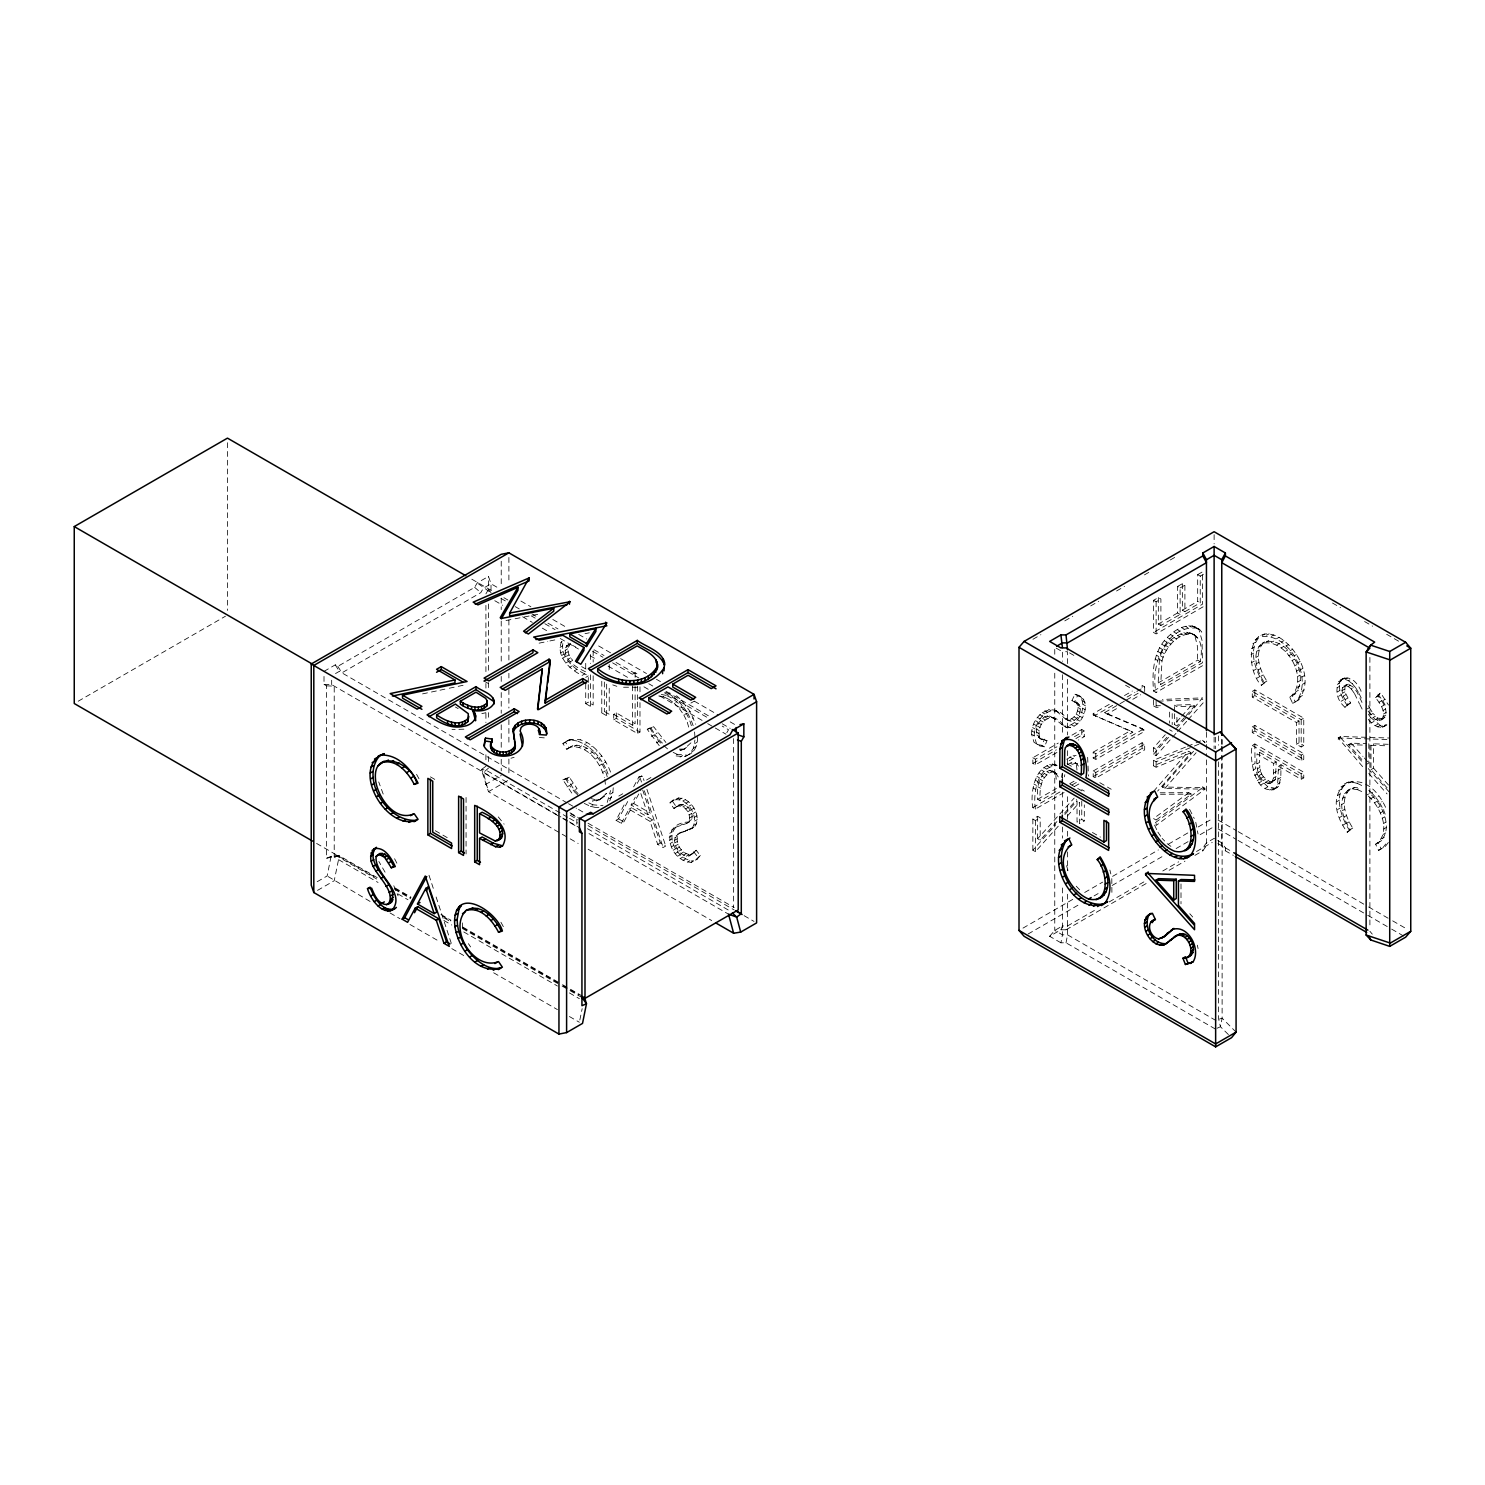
<?xml version="1.0" encoding="UTF-8"?>
<svg xmlns="http://www.w3.org/2000/svg" width="1485" height="1485" viewBox="0 0 1485 1485"><rect width="100%" height="100%" fill="white"/><g stroke="black" fill="none" stroke-linecap="round" stroke-linejoin="round"><path stroke-width="0.75" stroke-dasharray="5 3.75" d="M1273.388 789.909L1276.042 787.885L1277.657 784.136L1278.455 766.204L1281.017 764.719L1303.756 777.862L1303.756 772.219L1254.844 743.966L1252.282 745.451C1248.662 759.41 1256.236 801.51 1278.585 786.419L1280.812 777.49L1281.017 764.719M1052.475 770.734L1058.341 777.045L1055.018 772.2L1049.839 770.399C1037.904 774.112 1036.846 788.832 1037.644 799.301L1040.187 800.768L1058.954 789.946M1055.018 772.2L1052.382 771.884C1040.465 775.578 1039.389 790.298 1040.187 800.768M1271.661 782.725L1273.536 777.936L1273.666 763.438L1257.071 753.86C1256.217 764.162 1256.161 782.057 1269.898 783.523L1275.411 779.532L1276.228 761.953L1259.633 752.375L1257.071 753.86M1056.466 765.128C1035.769 761.007 1029.643 792.507 1032.855 807.58L1035.398 809.065L1064.745 792.118M1054.554 764.144L1057.097 765.61C1037.031 766.39 1032.929 793.435 1035.398 809.065M607.216 802.401L610.576 790.503M609.76 800.916L612.878 792.656L613.268 787.198M697.597 736.727C697.653 743.558 695.648 751.67 688.836 754.733L693.495 748.217L694.924 740.013M1031.611 734.314C1031.518 713.58 1054.48 699.027 1067.919 720.373L1071.186 721.283C1081.693 719.575 1084.421 701.755 1071.947 700.586L1074.973 694.219C1094.761 698.08 1083.029 729.358 1066.601 727.539C1058.564 723.975 1048.763 708.902 1040.595 720.522C1033.968 727.39 1035.175 741.071 1046.999 740.625L1044.512 746.862L1039.723 745.934L1034.005 742.259L1031.611 734.314L1034.173 735.78L1036.549 743.744L1039.723 745.934M1034.173 735.78C1034.358 723.975 1044.976 705.95 1058.601 712.262M1299.375 699.546L1292.692 703.389L1289.76 697.245C1315.079 683.248 1290.224 635.506 1264.533 641.891C1253.191 652.156 1259.726 670.181 1266.872 681.077L1261.359 685.29C1245.321 669.457 1246.732 620.637 1279.012 637.325C1298.855 648.926 1315.766 682.784 1296.813 701.013C1313.668 676.993 1288.516 630.215 1258.389 637.065M1263.921 683.824C1255.159 670.589 1247.047 647.998 1260.932 635.58M1347.248 832.268L1350.218 829.54C1343.053 818.625 1336.537 800.601 1347.86 790.354L1352.13 788.999L1357.16 789.519L1359.703 788.052L1354.673 787.514L1350.422 788.888C1339.08 799.134 1345.614 817.158 1352.761 828.055L1347.248 832.268C1314.318 787.013 1363.638 757.647 1386.062 808.378L1383.519 809.845L1386.173 816.843M1349.809 830.802C1341.048 817.567 1332.936 794.976 1346.839 782.558M1111.894 892.355L1111.801 877.858M1289.76 697.245C1310.531 680.928 1286.882 637.455 1261.972 643.376C1250.648 653.623 1257.164 671.647 1264.329 682.543L1261.359 685.29M1388.326 842.496L1385.264 846.524L1378.581 850.367L1375.648 844.222C1392.095 832.677 1380.604 806.912 1368.372 796.09M1375.648 844.222C1396.03 833.995 1383.426 804.332 1369.616 793.417L1367.072 794.902M1046.999 740.625L1040.911 738.546L1039.426 736.504C1036.326 720.708 1054.016 709.589 1063.891 726.054L1061.33 724.569M1066.601 727.539L1064.04 726.072C1077.702 727.279 1089.322 705.486 1078.852 695.76M1362.116 709.069L1359.462 703.816L1362.005 702.349L1357.123 692.233L1353.856 687.555L1348.343 684.139L1345.002 686.311L1344.835 691.88L1350.533 702.943L1344.964 707.287C1324.676 689.226 1347.508 661.252 1361.151 691.212L1358.608 692.678L1362.58 700.716M1347.508 705.802C1342.44 698.507 1335.182 686.348 1342.811 678.441M1368.038 711.037L1375.258 719.631L1381.069 720.077C1387.361 713.153 1380.066 703.37 1375.481 697.597L1380.53 692.771L1388.494 705.078M1381.069 720.077C1391.371 715.25 1383.278 701.848 1378.043 696.131L1380.53 692.771M585.721 663.331L585.721 671.851C576.273 667.526 560.885 658.468 566.435 645.901L569.943 644.583M570.091 661.883L572.635 660.417L568.978 654.885L567.66 648.852L570.537 643.302M1056.058 710.795L1065.376 718.888L1068.625 719.817C1075.994 718.684 1081.618 706.767 1074.992 701.774M1159.432 659.433L1158.17 682.933L1160.732 684.418L1200.233 661.605C1208.716 618.206 1165.261 629.974 1159.432 659.433L1161.994 660.918L1160.732 684.418M588.264 682.469L588.264 675.898L584.774 673.893L582.231 675.359C569.405 669.884 553.886 654.105 562.704 639.608M584.774 673.893C572.523 668.101 559.567 656.092 563.26 641.167L560.717 642.634M681.912 832.027C667.378 835.925 677.346 857.346 688.91 855.991L696.187 850.255L700.345 855.527L697.152 859.202L691.1 862.339C667.823 860.892 659.024 822.412 689.114 822.003L691.527 819.646C695.296 809.678 681.244 798.41 673.986 808.62L669.995 802.828C683.23 787.625 704.447 813.409 694.664 826.755L679.35 833.493L692.01 828.333M691.1 862.339L693.662 860.854C678.608 860.984 663.572 836.519 677.438 826.031M692.103 828.222C699.992 816.991 686.924 796.034 673.262 800.248M1344.964 707.287L1347.99 704.41L1343.164 696.205L1341.995 690.636L1342.44 687.796L1346.357 684.604M696.187 850.255L691.453 854.506C682.265 855.379 673.707 842.311 678.664 834.292L676.12 835.777M1062.258 773.184L1061.552 777.156L1064.095 778.623L1064.819 774.669M1215.324 1029.012L1066.026 942.808L1060.921 942.808L1062.425 934.826L1062.425 884.559M1066.026 942.808L1067.529 934.826L1067.529 893.395M1194.905 626.726L1201.792 632.127C1193.921 620.953 1178.589 626.8 1170.496 634.578C1153.548 647.998 1151.803 671.09 1153.548 691.026L1156.11 692.493L1203.073 665.373M1197.467 628.211C1165.632 624.572 1149.928 666.227 1156.11 692.493M317.196 881.719L327.146 875.964L331.081 856.325L339.322 855.768L377.19 877.635M579.837 1020.009L582.157 1008.668M674.877 827.498L686.553 823.488L688.984 821.112C691.676 814.17 684.195 803.348 676.547 806.596M1161.994 660.918C1165.447 647.256 1178.849 630.902 1194.274 634.726M1060.921 942.808L1049.654 936.292L1060.921 929.796L1062.425 925.972L1067.529 925.972L1095.317 909.934M1060.921 929.796L1066.026 929.796L1067.529 925.972M1037.18 744.449L1041.969 745.377L1044.456 739.14M1077.535 703.259L1074.509 702.052L1077.535 695.704L1074.973 694.219M621.305 823.358L629.009 809.214L650.077 821.391L657.688 844.371L663.145 847.527L665.707 846.042L660.25 842.886L652.62 819.906L631.552 807.747L623.867 821.892L621.305 823.358L616.034 820.314L625.352 802.605M633.649 786.846L638.847 777.008L642.597 776.228L644.026 780.59M616.034 820.314L618.577 818.848L628.953 799.153M637.251 783.412L641.39 775.523M642.708 790.001L650.393 813.167L647.831 814.652L631.106 804.981L635.283 797.167M631.106 804.981L633.668 803.515L640.963 789.834M324.008 671.369L335.276 664.853L337.837 666.338L474.643 587.355L477.186 582.937L488.472 576.421L491.015 583.791L491.015 590.417M337.837 666.338L341.884 672.854L480.806 592.645L483.349 588.208L491.015 583.791L496.992 587.243M485.911 593.851L488.472 589.434L488.472 576.421M726.815 732.699L728.522 729.748L722.23 726.128M599.42 799.895L606.567 793.306L599.42 799.895L592.478 801.083L601.963 798.429M690.915 742.834L683.768 749.424L676.826 750.593M1194.905 855.379L1202.831 850.812L1206.451 845.763L1206.451 753.712M1385.783 843.981L1382.702 847.991L1385.264 846.524M1049.654 936.292L1054.758 930.408L1062.425 925.972M700.345 855.527L694.59 860.669L697.152 859.202M1153.548 791.375L1188.538 751.206L1191.081 752.672L1157.632 791.097M1160.156 792.786L1188.798 792.674L1191.36 794.141L1156.11 820.036L1156.11 825.493L1205.022 789.166L1164.89 788.461L1162.328 786.994L1193.55 751.28M1164.89 788.461L1196.093 752.746M1175.971 733.349L1156.11 755.661L1153.548 754.176L1153.548 747.883L1165.261 734.722M1184.306 717.663L1176.918 725.961L1174.375 724.476L1180.278 717.849M1181.744 716.197L1192.084 704.577L1194.627 706.062L1185.772 716.011M1156.11 755.661L1156.11 749.35L1167.804 736.207M1153.548 754.176L1168.843 737.024M1176.473 728.43L1187.183 716.42M1188.705 714.693L1202.46 697.876L1162.439 699.435M1177.512 731.622L1186.682 721.32M1188.204 719.612L1203.5 702.442M1058.267 826.18L1035.398 851.685L1032.855 850.2L1055.705 824.695M1064.856 814.504L1077.033 800.898L1077.033 822.152L1081.767 819.442L1084.31 820.908L1084.31 804.87M1067.399 815.97L1079.595 802.364L1079.595 823.637L1084.31 820.908M1056.93 821.576L1040.187 840.176L1037.644 838.709L1074.156 798.095M1064.541 813.112L1076.718 799.58M1384.391 726.351L1386.953 724.866L1380.27 725.385L1370.358 717.218L1367.796 718.703C1371.49 724.049 1380.122 731.065 1386.118 724.866M673.986 808.62L679.09 805.111M683.768 749.424L686.441 747.289M669.995 802.828L675.823 798.763M1067.418 764.608L1072.783 761.786L1077.609 763.977L1072.783 761.786M1155.367 822.671L1202.46 787.7L1162.328 786.994M1188.798 792.674L1153.548 818.569L1156.11 820.036M485.911 766.26L481.381 769.564L488.472 791.691L560.216 833.104M488.472 768.098L483.349 772.627L488.472 791.691L508.891 779.885M1066.676 759.262L1073.135 755.605L1076.142 755.419M1069.237 760.728L1075.678 757.072L1073.135 755.605M562.889 743.632L565.451 742.166L569.293 747.809L566.75 749.275L562.889 743.632C583.327 728.504 606.047 756.125 611.375 774.706M565.451 742.166L569.46 739.474M566.75 749.275C584.942 735.91 604.209 761.248 607.421 777.843M78.222 701.217L225.479 616.201M335.499 673.577L339.322 671.369L567.103 802.884M560.049 647.386L562.611 645.919M566.435 645.901L568.978 644.434M565.432 647.794L567.994 646.328M565.098 650.319L567.66 648.852M560.699 652.917L563.242 651.432M561.516 655.59L564.059 654.105M565.432 653.289L567.994 651.822M562.648 658.189L565.191 656.723M566.435 656.37L568.978 654.885M568.012 659.303L570.574 657.836M565.729 663.053L568.272 661.567M569.794 667.266L572.338 665.781M574.565 670.7L577.108 669.234M585.721 677.383L588.264 675.898M632.536 674.19L635.097 672.724L639.979 675.545M585.721 683.935L585.721 703.63L588.264 702.164L593.165 704.985L593.165 675.619M585.721 703.63L590.603 706.47L593.165 704.985M601.778 681.281L601.778 712.911L604.339 711.445L609.221 714.266L609.221 684.882M485.317 784.655L501.225 775.467M601.778 712.911L606.66 715.733L609.221 714.266M639.979 702.646L639.979 732.012L637.418 733.497L613.713 719.798L613.713 714.359L616.275 712.874L635.097 723.752L635.097 686.627M566.917 740.941L574.491 738.62M317.512 890.387L334.218 880.735L339.322 855.768L331.081 856.325L326.551 858.256L326.551 685.866L324.008 684.381L324.008 673.54M613.713 719.798L616.275 718.332L639.979 732.012M571.929 740.087L577.795 741.126L580.338 739.641M572.82 745.619L570.259 747.085C587.466 744.579 600.348 762.752 604.358 777.565M574.417 746.435L576.96 744.95M658.765 695.945L663.442 696.799L666.004 695.333C679.425 700.549 688.557 713.635 691.769 727.353M665.391 692.121L668.64 693.625L671.201 692.14M579.113 747.289L581.656 745.804M577.795 741.126L584.31 744.096L586.853 742.63M663.442 696.799L668.584 699.138L671.127 697.672M668.64 693.625L674.079 697.282L676.64 695.815L681.596 700.252L690.079 711.501L695.722 724.216M584.236 749.628L586.798 748.162M584.31 744.096L589.731 747.772L592.292 746.287M613.713 714.359L632.536 725.218L635.097 723.752M668.584 699.138L674.209 703.203L676.77 701.737M674.079 697.282L679.035 701.737L681.596 700.252M589.879 753.693L592.422 752.227M589.731 747.772L594.687 752.208L597.248 750.742M674.209 703.203L679.425 708.642L681.968 707.176M679.035 701.737L683.508 706.971L686.07 705.486M690.915 703.073L694.108 701.236M595.077 759.132L597.638 757.647M659.247 745.674L647.237 729.321L653.641 726.703L665.911 742.481M594.687 752.208L599.179 757.443L601.722 755.976M647.237 729.321L653.641 726.703M562.889 779.811L569.293 777.175L577.052 788.628L574.509 790.094L566.75 778.66L562.889 779.811L572.022 793.398L574.565 791.913L578.909 796.071M566.75 778.66L569.293 777.175M679.425 708.642L683.842 715.009L686.404 713.524M683.508 706.971L687.518 712.986L690.079 711.501M599.513 765.48L602.056 764.014M599.179 757.443L603.17 763.457L605.731 761.991M651.34 736.467L653.901 734.982L658.913 741.442L667.916 749.201M651.098 728.17L654.755 734.351L657.317 732.885M567.01 786.939L569.553 785.472L574.565 791.913M570.407 784.841L572.969 783.356M693.161 725.682L690.822 719.353L693.365 717.886M688.687 727.075L687.147 721.821L689.708 720.355M608.033 774.056L606.474 769.843L609.017 768.358M654.755 734.351L658.839 739.623L661.4 738.138M602.817 772.311L605.36 770.826M656.37 742.908L658.913 741.442M680.501 750.556L686.311 747.939M694.664 743.651L697.207 742.166M596.153 801.028L598.696 799.561M602.093 797.779L604.655 796.313M684.789 756.7L687.332 755.234L677.216 754.324L674.654 755.791L684.789 756.7L691.379 753.248M610.316 794.122L612.878 792.656M584.236 803.385L590.325 806.281L592.868 804.796L603.003 805.705M638.847 777.008L642.597 776.228M693.495 748.217L696.057 746.751M680.056 757.053L682.617 755.587M609.147 798.707L611.709 797.222M691.546 751.911L694.108 750.445M590.325 806.281L595.726 807.543L598.269 806.077M618.799 796.053L622.753 793.77M646.569 780.015L652.528 776.581M629.009 809.214L631.552 807.747M676.362 799.227L678.923 797.742M679.48 799.543L682.042 798.076M682.822 800.99L685.383 799.505M650.077 821.391L652.62 819.906M678.682 805.78L681.244 804.295M680.724 805.928L683.267 804.462M685.959 803.236L688.52 801.751M682.933 806.875L685.476 805.408M688.873 806.207L691.416 804.74M685.625 808.954L688.168 807.469M687.759 811.738L690.321 810.272M691.323 809.696L693.885 808.23M689.17 814.875L691.732 813.39M693.179 813.483L695.722 811.998M689.653 817.938L692.196 816.453M671.517 830.078L674.079 828.611M680.241 825.474L682.784 824.008M694.312 817.344L696.873 815.859M688.984 821.112L691.527 819.646M686.553 823.488L689.114 822.003M669.754 833.289L672.315 831.823M694.702 821.075L697.263 819.609M669.16 837.206L671.721 835.739M657.688 844.371L660.25 842.886M694.052 825.196L696.613 823.711M669.419 840.324L671.962 838.858M684.492 831.544L687.054 830.078M674.858 837.8L677.42 836.333M689.448 829.818L694.664 826.755M674.45 840.38L677.012 838.895M670.181 843.536L672.724 842.051M674.728 842.96L677.29 841.494M671.443 846.821L673.986 845.355M675.582 845.745L678.144 844.278M1032.947 639.274L1040.911 634.67M1064.801 620.879L1072.764 616.275M1090.677 605.936L1098.64 601.332M1116.553 590.993L1124.516 586.389M1144.434 574.899L1150.411 571.447M1170.31 559.956L1176.287 556.504M673.206 850.218L675.749 848.733M676.974 848.548L679.517 847.081M675.341 853.429L677.884 851.944M678.868 851.202L681.429 849.736M681.114 853.485L683.657 852.019M677.68 856.195L680.241 854.729M683.49 855.193L686.051 853.726M680.241 858.534L682.803 857.049M686.293 856.232L688.836 854.747M688.91 855.991L693.903 853.021M683.026 860.428L685.587 858.943M687.277 862.191L689.838 860.706M1203.073 606.827L1156.11 633.946L1153.548 632.462L1153.548 600.33L1158.337 597.564L1160.899 599.03L1160.899 625.538L1180.111 614.437L1180.111 587.949L1177.568 586.464L1177.568 612.952L1180.111 614.437M1177.568 586.464L1182.357 583.698L1184.9 585.183L1184.9 611.671L1200.233 602.817L1200.233 576.087L1197.671 574.621L1197.671 601.351L1200.233 602.817M1197.671 574.621L1202.46 571.855L1202.46 604.228L1153.548 632.462M1200.233 576.087L1203.425 574.25M1153.548 600.33L1156.11 601.796L1160.899 599.03M1180.111 587.949L1184.9 585.183M1158.337 597.564L1158.337 624.053L1177.568 612.952M1182.357 583.698L1182.357 610.187L1197.671 601.351M1124.349 701.217L1104.617 712.614L1142.113 728.541L1144.675 731.251L1095.763 759.485L1093.201 758.018L1093.201 752.19L1095.763 753.656L1132.795 732.272L1093.201 714.898L1093.201 713.635L1110.817 703.463M1124.498 695.555L1132.331 691.045M1093.201 713.635L1095.763 715.102L1113.36 704.948M1127.059 697.04L1134.893 692.511M1136.842 691.379L1144.675 686.868L1144.675 692.437M1126.335 700.066L1138.16 693.235M1158.17 682.933L1197.671 660.12L1200.233 661.605M1104.617 712.614L1107.179 714.081L1117.036 708.382M1132.832 699.268L1140.721 694.72M1056.93 752.45L1035.398 764.868L1032.855 763.401L1032.855 757.74L1058.285 743.057M1071.984 735.149L1081.767 729.506L1084.31 730.991L1084.31 736.634L1078.444 740.013M1032.855 757.74L1035.398 759.225L1056.93 746.806M1074.527 736.634L1084.31 730.991M1153.548 691.026L1202.46 662.774L1202.033 640.388L1199.23 630.661M1032.855 763.401L1056.336 749.832M1075.901 738.546L1081.767 735.149L1084.31 736.634M1255.178 639.831L1257.739 638.364M1262.269 635.506L1264.812 634.021M1266.575 635.264L1269.118 633.798M1252.895 643.692L1255.438 642.207M1271.308 636.36L1273.852 634.893M1251.521 648.611L1254.064 647.144M1261.972 643.376L1264.533 641.891M1266.241 642.021L1268.784 640.536M1258.686 646.588L1261.248 645.103M1276.45 638.791L1279.012 637.325M1271.271 642.541L1273.814 641.075M1251.057 654.625L1253.6 653.14M1256.57 651.377L1259.131 649.91M1281.369 642.095L1283.931 640.61M1276.896 645.01L1279.439 643.525M1255.883 657.484L1258.426 655.999M1093.201 752.19L1130.234 730.806L1132.795 732.272M1251.725 662.533L1254.287 661.066M1281.184 647.924L1283.727 646.439M1285.917 646.049L1288.479 644.583M1093.201 758.018L1142.113 729.785L1144.675 731.251M1256.421 663.721L1258.964 662.236M1285.1 651.507L1287.643 650.04M1253.767 670.459L1256.31 668.992M1290.094 650.708L1292.637 649.242M1258.018 670.069L1260.579 668.584M1037.644 799.301L1056.392 788.461M1288.646 655.776L1291.189 654.291M1069.738 783.709L1075.604 780.312M1093.201 770.993L1142.113 742.76L1144.675 744.226L1144.675 749.869L1095.763 778.121L1093.201 776.636L1093.201 770.993L1095.763 772.478L1144.675 744.226M1293.88 656.036L1296.442 654.569M1032.855 807.58L1062.202 790.651M1071.984 784.99L1079.799 780.479M1257.015 678.144L1259.577 676.677M1260.672 676.38L1263.215 674.914M1291.82 660.714L1294.382 659.229M1074.527 786.475L1080.412 783.078M1093.201 776.636L1142.113 748.403L1144.675 749.869M1297.63 662.867L1300.173 661.4M1264.329 682.543L1266.872 681.077M1294.437 665.985L1296.999 664.519M1252.282 691.379L1254.844 689.912L1303.756 718.146L1303.756 745.526L1301.194 746.992L1296.479 744.282L1296.479 722.545L1252.282 697.022L1252.282 691.379L1301.194 719.631L1303.756 718.146M1032.855 850.2L1032.855 819.07L1037.644 816.304L1040.187 817.771L1040.187 840.176M1032.855 819.07L1035.398 820.537L1040.187 817.771M1296.312 671.313L1298.855 669.828M1252.282 697.022L1254.844 695.555L1299.022 721.06L1299.022 742.797L1303.756 745.526M1300.285 669.865L1302.846 668.398M1297.426 676.659L1299.988 675.174M1301.899 677.03L1304.443 675.564M1297.816 682.042L1300.359 680.557M1302.438 684.362L1304.981 682.877M1297.296 687.425L1299.858 685.959M1295.792 691.769L1298.354 690.284M1293.286 695.036L1295.83 693.569M1301.788 691.416L1304.35 689.931M1299.876 697.003L1302.438 695.518M1252.282 726.908L1254.844 725.423L1303.756 753.656L1303.756 759.318L1301.194 760.784L1252.282 732.55L1252.282 726.908L1301.194 755.141L1303.756 753.656M1292.692 703.389L1295.236 701.904L1292.321 695.76M1338.449 681.726L1341.011 680.26M1340.25 679.926L1345.15 677.68M1252.282 732.55L1254.844 731.065L1303.756 759.318M1342.588 679.146L1347.916 677.958M1337.317 684.418L1339.878 682.952M1345.373 679.425L1348.417 680.743L1350.979 679.276M1336.946 687.833L1339.507 686.348M1343.795 686.089L1348.343 684.139M1342.44 687.796L1345.002 686.311M1337.372 691.936L1339.934 690.469M1348.417 680.743L1352.297 683.731L1354.858 682.265M1345.8 685.606L1348.213 686.46L1350.775 684.993M1341.995 690.636L1344.556 689.151M1342.292 693.346L1344.835 691.88M1338.653 696.279L1341.215 694.813M1348.213 686.46L1351.313 689.021L1353.856 687.555M1352.297 683.731L1355.898 688.056L1358.459 686.59M1296.479 722.545L1299.022 721.06M1343.164 696.205L1345.707 694.72M1341.085 701.273L1343.647 699.788M1351.313 689.021L1354.561 693.699L1357.123 692.233M1344.946 699.713L1347.508 698.247M1347.99 704.41L1350.533 702.943M1252.468 764.905L1255.029 763.42L1254.844 743.966M1257.071 763.828L1259.633 762.362L1259.633 752.375M1375.481 697.597L1378.043 696.131M1296.479 744.282L1299.022 742.797M1253.024 770.177L1255.567 768.692L1255.029 763.42M1257.294 768.877L1259.837 767.411L1259.633 762.362M1366.831 709.106L1369.393 707.621L1365.977 700.92M1379.027 702.275L1381.57 700.809M1257.943 772.571L1260.487 771.105L1259.837 767.411M1273.666 763.438L1276.228 761.953M1377.969 694.237L1382.758 700.697L1385.319 699.231M1254.584 775.486L1257.145 774.001L1255.567 768.692M1259.094 775.504L1261.656 774.038L1260.487 771.105M1381.551 706.563L1384.094 705.097M1260.839 778.288L1263.401 776.822L1270.288 781.964L1274.204 781.24M1370.432 714.916L1372.975 713.45L1377.802 718.146L1383.63 718.61M1257.257 780.535L1259.818 779.05L1267.874 786.79L1275.931 788.442M1273.759 773.054L1276.32 771.569M1278.455 770.232L1281.017 768.747M1383.055 710.461L1385.616 708.995M1258.964 782.855L1261.526 781.388M1262.992 780.683L1265.536 779.217M1372.808 717.738L1375.37 716.253M1362.636 766.631L1338.171 737.952L1340.732 736.486L1389.644 738.045M1338.171 739.344L1340.732 736.486M1383.556 713.969L1386.118 712.503M1260.876 784.915L1263.438 783.449M1265.331 782.428L1267.893 780.962M1273.536 777.936L1276.098 776.469M1375.258 719.631L1377.802 718.146M1371.472 722.861L1374.015 721.394M1383.278 716.568L1385.839 715.102M1267.745 783.43L1270.288 781.964M1272.849 781.017L1275.411 779.532M1377.356 720.503L1379.899 719.037M1269.898 783.523L1272.459 782.057M1278.251 778.957L1280.812 777.49M1379.342 720.67L1381.885 719.204M1382.424 718.647L1384.967 717.181M1022.998 928.106L1072.764 899.372M1084.7 892.466L1102.631 882.127M1112.581 876.373L1158.374 849.94M1168.324 844.204L1188.223 832.695M1198.191 826.959L1212.113 818.903M1265.313 788.257L1267.874 786.79M1375.147 725.664L1377.709 724.197M1277.657 784.136L1280.218 782.651M1377.727 726.87L1380.27 725.385M1269.786 790.076L1272.329 788.609M1361.838 759.522L1348.566 744.635L1351.127 743.15L1366.608 743.632M1380.122 727.372L1382.683 725.905M1271.68 790.243L1274.241 788.776M1276.042 787.885L1278.585 786.419M1252.282 745.451L1301.194 773.685L1303.756 772.219M1382.349 727.204L1384.892 725.719M1028.121 933.991L1080.115 903.975M1094.111 895.882L1098.12 893.58M1112.117 885.487L1164.11 855.471M1176.12 848.548L1188.111 841.624M1200.121 834.681L1212.113 827.758M1278.455 766.204L1301.194 779.328L1303.756 777.862M1387.083 787.83L1370.989 769.638L1370.989 745.321L1373.551 743.837L1389.644 744.338M1109.202 901.915L1146.921 880.141M1162.792 870.971L1178.663 861.82M1196.52 851.499L1212.243 842.44M1066.026 929.796L1149.316 881.719M1169.14 870.266L1184.993 861.114M1366.274 764.478L1368.817 763.012L1368.817 743.688M1344.278 784.043L1350.7 780.999M1341.066 786.809L1343.628 785.342M1370.989 769.638L1373.551 768.172L1373.551 743.837M1348.157 782.484L1355.007 780.776M1338.783 790.67L1341.326 789.185M1352.464 782.242L1357.197 783.337L1359.74 781.871M1337.41 795.589L1339.953 794.122M1347.86 790.354L1350.422 788.888M1344.575 793.565L1347.136 792.08M1352.13 788.999L1354.673 787.514M1336.946 801.603L1339.507 800.118M1342.477 798.355L1345.02 796.888M1341.772 804.462L1344.315 802.977M1337.614 809.511L1340.175 808.044M1368.78 790.391L1371.806 793.027L1374.367 791.561M1342.31 810.699L1344.853 809.214M1370.989 798.485L1373.532 797.018M1339.656 817.437L1342.217 815.97M1371.806 793.027L1375.982 797.686L1378.525 796.22M1343.906 817.047L1346.468 815.562M1374.535 802.754L1377.096 801.269M1375.982 797.686L1379.769 803.014L1382.331 801.547M1342.904 825.122L1345.466 823.655M1346.561 823.358L1349.104 821.892M1377.709 807.692L1380.27 806.207M1350.218 829.54L1352.761 828.055M1380.326 812.963L1382.888 811.497M1382.201 818.291L1384.763 816.806M1383.315 823.637L1385.876 822.152M1383.704 829.02L1386.247 827.535M1383.185 834.403L1385.746 832.937M1381.681 838.747L1384.243 837.28M1379.175 842.014L1381.718 840.547M1378.581 850.367L1381.124 848.882L1378.21 842.737M1217.032 1028.251L1220.466 1026.729L1222.118 1018.172L1222.118 755.809M1185.457 747.159L1153.548 760.283L1153.548 765.814L1188.538 751.206M1153.548 765.814L1156.11 767.299L1191.081 752.672M1187.573 746.287L1193.959 743.669M1196.093 742.797L1202.46 740.18L1205.022 742.556L1202.46 740.18M1153.548 760.283L1156.11 761.749L1192.269 746.899M1194.386 746.027L1200.771 743.391M1075.344 763.253L1072.337 764.311L1069.794 762.844M510.97 758.241L514.126 757.294M481.827 713.654L485.836 712.707M422.557 693.885L429.221 692.474M431.448 692.01L447.041 688.706M449.268 688.223L455.951 686.812M458.16 686.348L464.842 684.919M539.129 643.154L547.761 641.39M549.914 640.945L556.374 639.608M585.016 633.687L589.359 632.796M506.014 620.526L512.826 619.189M515.109 618.762L521.922 617.426M524.205 616.98L537.83 614.307M463.895 729.172L452.015 729.599M326.551 858.256L336.872 856.028L376.726 879.027M637.306 687.239L620.804 687.239M595.726 807.543L598.863 807.302M1158.337 701.161L1202.794 699.435M1174.375 711.612L1174.375 705.171L1192.084 704.577M1194.627 706.062L1176.918 706.656L1174.375 705.171M1153.548 699.769L1153.548 705.876L1160.453 705.691M1153.548 705.876L1156.11 707.343L1160.713 707.231M679.369 749.127L683.044 749.071M1160.509 794.271L1191.36 794.141M1338.171 737.952L1387.083 739.511M1348.566 744.635L1366.274 745.173M1370.989 745.321L1387.083 745.804M324.008 684.381L331.675 684.641L560.885 816.973M326.551 685.866L334.218 686.107L334.218 857.142L378.062 882.461M539.296 737.488L546.313 738.026M661.308 694.479L666.004 695.333M590.956 798.54L595.039 799.598M612.73 684.882L616.85 686.311M1077.535 695.704L1081.396 697.245M1107.179 714.081L1144.675 730.026M1093.201 714.898L1130.234 730.806M1357.16 789.519L1362.784 791.988M1357.197 783.337L1362.358 785.788M673.169 752.394L677.216 754.324M588.821 802.865L592.868 804.796M572.82 645.492L575.66 646.959M581.656 666.635L586.612 669.438M1332.491 603.021L1340.528 607.662M1364.604 621.547L1372.623 626.187M1386.674 634.299L1398.703 641.242M1182.357 610.187L1184.9 611.671M1197.3 628.341L1199.843 629.807M1192.065 625.835L1194.608 627.32M1188.835 625.686L1191.397 627.153M1185.308 626.262L1187.87 627.747M1181.503 627.598L1184.065 629.065M1191.712 633.26L1196.186 636.193M1189.411 632.424L1191.954 633.891M1186.775 632.22L1189.318 633.687M1193.624 634.708L1197.708 638.253M1183.879 632.647L1186.422 634.132M1177.401 629.677L1179.944 631.162M1180.724 633.724L1183.285 635.209M1173.837 631.96L1176.38 633.445M1158.337 624.053L1160.899 625.538M1177.308 635.45L1179.87 636.917M1170.496 634.578L1173.039 636.063M1174.078 637.548L1176.621 639.033M1167.359 637.529L1169.92 639.014M1171.09 639.961L1173.633 641.427M1168.361 642.671L1170.922 644.137M1164.463 640.815L1167.006 642.281M1165.892 645.678L1168.454 647.163M1161.845 644.286L1164.407 645.771M1163.739 648.926L1166.3 650.393M1159.599 647.831L1162.161 649.298M1161.957 652.286L1164.5 653.771M1157.725 651.432L1160.286 652.917M1160.509 655.795L1163.071 657.28M1156.221 655.089L1158.764 656.574M1155.052 658.987L1157.595 660.472M1144.675 686.868L1142.113 685.402L1142.113 689.096M1069.534 652.899L1075.53 656.37M1125.574 685.253L1129.584 687.555M1060.513 650.634L1054.758 647.312L1054.758 654.217M1169.642 729.785L1172.203 731.27M1081.284 697.931L1083.827 699.416M1082.565 700.809L1085.127 702.275M1082.992 704.41L1085.554 705.895M1071.947 700.586L1074.509 702.052M1076.774 703.222L1079.335 704.707M1153.548 747.883L1156.11 749.35M1077.646 705.078L1080.208 706.544M1082.621 708.252L1085.164 709.737M1077.943 707.454L1080.486 708.92M1081.488 712.262L1084.031 713.728M1077.497 710.814L1080.041 712.28M1076.142 714.081L1078.704 715.547M1079.688 716.141L1082.249 717.608M1202.46 786.772L1205.022 788.257M1202.46 787.7L1205.022 789.166M1074.138 716.865L1076.699 718.332M1077.349 719.631L1079.892 721.097M1071.725 718.796L1074.268 720.262M1074.565 722.545L1077.126 724.012M1068.625 719.817L1071.186 721.283M1065.376 718.888L1067.919 720.373M1048.466 709.255L1051.027 710.721M1071.52 724.754L1074.082 726.221M1044.79 710.702L1047.333 712.169M1053.106 717.663L1055.649 719.13M1067.641 726.239L1070.202 727.706M1049.505 715.993L1052.067 717.459M1042.21 712.466L1044.772 713.951M1047.129 715.937L1049.672 717.404M1044.679 716.865L1047.241 718.332M1039.816 714.731L1042.377 716.197M1042.581 718.406L1045.143 719.872M1218.127 820.073L1236.188 830.505M1238.193 831.656L1366.608 905.794M1368.613 906.964L1390.684 919.698M1392.689 920.867L1406.741 928.96M1037.588 717.478L1040.15 718.944M1040.595 720.522L1043.157 722.007M1035.546 720.689L1038.089 722.174M1038.869 723.121L1041.412 724.606M1218.108 828.908L1236.058 839.266M1238.063 840.436L1365.736 914.147M1367.741 915.298L1389.682 927.976M1391.668 929.127L1403.641 936.033M1037.514 726.109L1040.075 727.576M1033.82 724.142L1036.381 725.627M1036.66 729.172L1039.222 730.657M1032.595 727.557L1035.156 729.042M1036.381 732.105L1038.925 733.571M1031.871 730.954L1034.414 732.421M1036.883 735.038L1039.426 736.504M1038.386 737.191L1043.472 740.031M1069.794 756.997L1072.337 758.482M1217.867 843.517L1231.789 851.555M1221.765 755.364L1221.765 845.763L1225.385 850.812L1233.348 855.397M1041.969 745.377L1044.512 746.862M1075.066 762.51L1079.057 766.668M1067.084 763.773L1072.616 766.965M1099.828 782.688L1111.207 789.259M1052.252 763.884L1054.814 765.35M1049.672 764.385L1052.234 765.852M1046.888 765.666L1049.431 767.132M1054.517 772.478L1057.06 773.945M1049.839 770.399L1052.382 771.884M1044.048 767.596L1046.609 769.082M1081.767 789.63L1084.31 791.115M1070.11 784.08L1081.86 790.855M1046.776 771.55L1049.338 773.035M1041.449 770.047L1044.011 771.513M1044.289 773.425L1046.832 774.91M1039.073 772.961L1041.635 774.446M1041.969 776.08L1044.512 777.565M1036.92 776.377L1039.481 777.862M1040.02 779.235L1042.581 780.702M1035.138 780.108L1037.699 781.574M1038.683 782.614L1041.245 784.08M1033.876 783.969L1036.419 785.435M1037.904 786.772L1040.447 788.257M1033.096 787.96L1035.658 789.426M1092.422 832.472L1100.459 837.113M520.919 601.054L530.887 606.808M552.81 619.468L566.75 627.524M578.723 634.429L586.686 639.033M598.641 645.938L610.613 652.843M620.582 658.597L646.476 673.54M656.444 679.295L660.435 681.596M694.312 701.161L718.239 714.972M730.193 721.877L736.17 725.33M471.822 579.206L491.869 590.77M503.879 597.694L507.889 600.014M531.927 613.899L535.918 616.201M547.946 623.143L557.952 628.916M594.019 649.743L604.024 655.516M616.034 662.458L638.067 675.174M666.115 691.36L710.183 716.81M722.193 723.752L730.212 728.374M489.345 591.661L477.186 582.937M500.983 598.399L506.96 601.852M515.239 606.623L519.23 608.924M531.185 615.829L535.175 618.131M544.828 623.7L555.112 629.64M592.663 651.321L602.947 657.261M612.6 662.83L638.828 677.977M648.796 683.731L652.769 686.033M664.426 692.752L708.586 718.257M494.765 600.701L502.728 605.305M522.664 616.795L532.317 622.382M542.285 628.136L548.262 631.589M560.216 638.494L578.463 649.019M590.12 655.757L596.413 659.377M608.052 666.097L628.303 677.791M643.933 686.812L648.221 689.3M659.878 696.019L706.025 722.675M707.714 723.64L725.961 734.184M484.054 681.04L488.936 683.861M633.668 803.515L650.393 813.167M455.394 707.009L458.16 708.605M618.577 818.848L623.867 821.892M568.532 803.701L576.514 808.304M578.5 809.455L587.039 814.393M569.98 812.796L577.981 817.418M588.004 823.191L734.221 907.613M570.853 813.873L576.83 817.325L576.83 826.18M570.184 815.265L578.166 819.869M588.116 825.623L734.128 909.915M744.096 915.67L754.046 921.424M567.548 817.196L485.818 770.028L481.381 769.564L483.349 772.627L561.089 817.492M569.535 818.346L577.498 822.95M587.466 828.704L730.973 911.567M562.871 818.124L568.848 821.576M569.405 821.892L579.373 827.646M563.075 818.643L577.034 826.7M588.988 833.605L728.522 914.166M562.221 834.254L568.198 837.707M570.184 838.858L578.166 843.461M588.116 849.216L711.705 920.57M430.427 776.878L435.309 779.699M435.309 830.728L450.363 839.433M395.14 887.993L411.085 897.2M440.971 914.463L450.939 920.217M462.912 927.123L560.569 983.516M562.555 984.666L568.532 988.119M570.537 989.27L582.491 996.175M316.602 843.443L376.689 878.136M394.713 888.531L410.732 897.794M442.79 916.282L450.809 920.904M462.819 927.847L560.959 984.518M562.963 985.669L578.983 994.913M394.657 889.385L410.602 898.592M444.498 918.157L450.475 921.61M462.429 928.515L560.105 984.908M562.091 986.059L568.068 989.511M570.054 990.662L582.027 997.567M397.999 893.97L407.967 899.724M443.848 920.44L451.811 925.044M463.784 931.949L557.45 986.021M569.405 992.927L579.373 998.681M370.099 901.451L327.146 875.964M390.035 912.959L399.985 918.714M409.953 924.468L439.857 941.731M451.811 948.637L465.77 956.693M493.67 972.786L557.45 1009.614M569.405 1016.52L579.373 1022.274M1167.154 843.666L1170.904 846.357M474.643 587.355L480.806 592.645M658.839 739.623L663.35 743.966M574.509 790.094L579.02 794.438M1228.392 1034.562L1220.466 1026.729L1218.628 1019.007L1218.628 758.946M1236.077 1032.131L1222.118 1018.172L1215.64 1020.343L1067.529 934.826L1062.425 934.826L1054.758 930.408L1054.758 672.631M1162.124 838.394L1164.648 841.03M1076.235 886.192L1081.266 891.464M498.292 816.917L504.12 824.156M1340.732 737.859L1362.135 761.749M1368.242 768.562L1389.644 792.452M1368.743 773.444L1387.083 793.918M1351.127 743.15L1362.933 756.385M1364.399 758.037L1368.817 763.012M1189.782 913.721L1192.696 917.006M1373.551 768.172L1389.644 786.345M1369.894 931.281L1372.288 934.139M488.472 589.434L491.015 592.645M693.644 851.722L697.802 856.994M672.556 801.343L676.547 807.153M385.079 872.196L378.861 861.467M1157.873 832.12L1161.066 836.816M468.425 943.662L470.596 946.929M1368.39 714.155L1370.358 717.218M1261.656 774.038L1263.401 776.822M335.276 664.853L339.322 671.369M1369.393 707.621L1372.975 713.45M1355.898 688.056L1358.608 692.678M1189.615 809.344L1194.237 818.476M649.78 727.854L653.901 734.982M565.451 778.326L569.553 785.472M1379.769 803.014L1383.519 809.845M500.928 922.241L503.953 927.735M416.58 774.372L420.608 781.704M1382.758 700.697L1385.932 706.563M1257.145 774.001L1259.818 779.05M393.803 885.747L398.091 895.845M687.518 712.986L690.822 719.353M603.17 763.457L606.474 769.843M394.583 858.738L397.85 865.087M383.186 794.048L378.712 781.908M683.842 715.009L687.147 721.821M1354.561 693.699L1359.462 703.816M1154.569 825.103L1157.038 830.356M1195.147 636.787L1197.337 645.882L1197.671 660.12M646.922 789.315L665.707 846.042M640.035 777.694L641.483 782.057M644.36 790.781L663.145 847.527M640.852 793.565L647.831 814.652M428.998 875.24L433.286 888.308M436.126 897.014L451.811 944.905M1066.583 865.681L1068.161 871.101M1195.778 822.263L1198.005 833.939M1109.889 870.062L1110.836 873.96M1197.337 945.165L1198.079 948.562M1055.798 775.578L1056.243 779.272M1087.651 757.276L1088.449 776.117M604.859 779.309L605.546 786.196M1076.495 765.202L1076.978 770.047M694.572 731.975L695.054 738.193M462.299 922.872L462.67 928.051M1369.894 657.409L1369.894 926.677M1301.194 719.631L1301.194 746.992M1301.194 755.141L1301.194 760.784M1301.194 773.685L1301.194 779.328M1254.844 689.912L1254.844 695.555M1254.844 725.423L1254.844 731.065M1225.385 850.812L1225.385 847.861L1221.765 842.83L1214.117 838.394L1206.451 842.83L1202.831 847.861L1202.831 850.812M1222.118 739.697L1222.118 744.301M1222.118 746.602L1222.118 753.508M1221.765 739.252L1221.765 744.505M1221.765 746.157L1221.765 753.712M1218.628 735.929L1218.628 745.136M1215.64 737.247L1215.64 748.756M1214.117 534.674L1214.117 543.881M1214.117 737.135L1214.117 748.718M1206.451 732.346L1206.451 742.203M1206.451 744.505L1206.451 751.41M1181.002 883.946L1181.002 903.864M1176.918 717.385L1176.918 725.961M1174.375 713.765L1174.375 724.476M1172.203 713.561L1172.203 724.624M1169.642 712.095L1169.642 723.158M1156.11 601.796L1156.11 633.946M1156.11 701.254L1156.11 707.343M1156.11 761.749L1156.11 767.299M1142.113 728.541L1142.113 729.785M1142.113 742.76L1142.113 748.403M1095.763 715.102L1095.763 716.383M1095.763 753.656L1095.763 759.485M1095.763 772.478L1095.763 778.121M1081.767 729.506L1081.767 735.149M1081.767 801.102L1081.767 819.442M1067.529 663.609L1067.529 651.729L1062.425 651.729L1062.425 661.308M1067.529 679.35L1067.529 734.945M1067.529 750.705L1067.529 764.868M1067.529 796.74L1067.529 819.757M1067.529 831.247L1067.529 836.222M1067.529 851.963L1067.529 870.748M1062.425 674.747L1062.425 734.945M1062.425 773.722L1062.425 778.678M1062.425 792.136L1062.425 813.205M1062.425 827.015L1062.425 838.153M1037.644 816.304L1037.644 838.709M1035.398 759.225L1035.398 764.868M1035.398 820.537L1035.398 851.685M733.627 738.602L733.627 907.316M639.979 686.831L639.979 693.606M637.418 686.051L637.418 699.602M637.418 701.867L637.418 733.497M635.097 672.724L635.097 677.346M632.536 685.792L632.536 725.218M616.275 712.874L616.275 718.332M609.221 664.556L609.221 671.331M606.66 684.102L606.66 715.733M604.339 682.06L604.339 711.445M593.165 650.764L593.165 662.069M590.603 654.495L590.603 663.535M590.603 674.84L590.603 706.47M588.264 684.659L588.264 702.164M508.891 557.469L508.891 582.955M508.891 620.025L508.891 661.716M508.891 673.318L508.891 677.94M508.891 689.523L508.891 708.067M508.891 719.65L508.891 745.136M508.891 759.039L508.891 772.942M501.225 561.219L501.225 586.556M501.225 598.084L501.225 609.592M501.225 621.12L501.225 662.588M501.225 676.399L501.225 683.323M501.225 692.53L501.225 713.264M501.225 724.773L501.225 747.827M501.225 759.336L501.225 770.863M488.472 603.987L488.472 671.016M488.472 682.58L488.472 689.504M488.472 712.614L488.472 717.236M488.472 756.533L488.472 763.476M485.911 605.36L485.911 674.32M485.911 683.508L485.911 688.093M485.911 713.394L485.911 722.582M485.911 754.77L485.911 761.656M466.067 797.464L466.067 853.949M331.675 680.223L331.675 684.641M227.465 442.716L227.465 610.446"/><path stroke-width="1.5" d="M1081.117 774.836C1082.101 764.497 1081.952 746.639 1068.29 745.154L1065.376 747.53L1064.745 750.463L1064.522 765.258L1081.117 774.836L1083.66 773.351C1084.663 763.012 1084.495 745.173 1070.833 743.688L1066.546 745.934M492.148 739.066L490.885 745.359L492.148 739.066L485.502 738.101L484.221 746.565C494.876 764.292 534.099 756.552 520.14 731.065L520.975 727.798C526.154 720.819 542.823 724.253 539.296 734.537L546.313 735.094C550.044 717.738 518.989 714.786 513.253 728.634L514.181 739.846M1059.919 748.885L1059.733 768.135L1108.645 796.368L1108.645 790.725L1085.906 777.602C1089.136 763.606 1080.783 732.662 1062.035 740.755L1059.919 748.885L1062.462 747.4L1064.596 739.289L1067.251 737.303L1064.708 738.788M1062.462 747.4L1062.295 766.65L1109.239 793.77M514.478 741.646C521.291 759.021 486.17 759.336 490.885 742.426M494.245 700.809L493.892 703.482C489.827 710.647 480.23 711.649 472.824 710.517C480.193 717.181 471.19 725.552 463.895 726.221C450.438 729.655 437.871 721.821 427.067 714.898L475.98 686.645C481.994 691.509 494.969 693.885 494.245 703.76L493.187 698.173M1070.666 845.392C1053.088 860.576 1070.239 891.65 1088.635 899.019C1111.263 904.421 1107.123 870.377 1097.211 859.611L1100.144 856.845C1108.385 869.969 1114.734 889.125 1105.063 903.047L1107.624 901.581C1076.235 921.888 1039.444 856.177 1069.924 838.004M1099.271 898.518C1114.01 890.443 1106.938 869.263 1099.754 858.126L1097.211 859.611M1153.919 800.861L1156.555 797.593C1138.976 812.778 1156.128 843.851 1174.524 851.221C1197.151 856.604 1193.012 822.579 1183.1 811.812L1186.032 809.047C1200.14 823.934 1201.402 872.883 1169.79 854.877C1150.559 843.183 1133.482 809.306 1152.917 791.616C1134.447 813.928 1163.98 868.428 1193.513 853.782L1190.951 855.249M1185.16 850.719C1199.899 842.626 1192.845 821.465 1185.643 810.327L1183.1 811.812M380.327 755.011C359.333 777.676 387.269 822.857 416.505 820.258C386.62 831.656 349.012 767.318 384.337 753.619L377.765 756.478M454.577 920.867C455.821 885.004 497.234 911.567 502.394 931.058L498.533 932.246C492.667 920.589 480.342 905.924 465.789 910.621C448.21 929.22 474.031 971.45 498.533 961.612L502.394 967.218C477.001 977.594 454.484 944.052 454.577 920.867L457.139 919.401L459.013 909.061L461.371 905.46L458.828 906.927M514.72 749.201L515.072 742.314L513.216 731.734M1101.332 905.572L1103.893 904.087C1074.063 907.91 1049.969 863.175 1067.028 839.415M396.402 907.428C384.002 918.528 370.545 899.632 367.5 888.643L371.658 888.16C374.368 895.01 379.176 906.221 388.327 904.235C399.632 885.617 355.361 864.214 376.522 847.341L372.122 850.46M388.327 904.235C405.999 888.067 364.438 868.836 374.666 848.993M1185.42 964.47L1192.771 962.057L1185.42 964.47L1182.932 958.233C1194.775 958.679 1195.963 944.998 1189.337 938.13C1181.188 926.51 1171.368 941.583 1163.349 945.147C1148.833 946.743 1136.285 920.83 1151.098 913.368L1146.104 917.025M1176.844 935.272L1166.041 943.643C1152.861 944.664 1143.264 926.863 1148.666 915.54M547.687 682.952L550.155 662.737L549.097 659.173L500.167 687.406L505.234 690.321L542.266 668.937L537.514 708.976L538.61 709.607L587.522 681.355L582.714 678.571L545.218 700.233L545.218 703.166L582.714 681.522L585.925 683.378M537.774 709.7L542.266 668.937M545.218 700.233L550.155 659.785M545.218 703.166L547.13 687.444M497.271 840.807L498.849 839.693C504.454 827.052 488.918 818.161 479.562 813.743L479.562 832.899L495.192 840.993L501.41 838.208C507.016 825.586 491.479 816.676 482.124 812.258L479.562 813.743M1188.984 956.266C1195.276 948.117 1184.677 929.944 1174.282 936.738M657.038 669.846C660.602 657.094 645.994 651.173 637.195 645.882L597.694 668.677L597.694 671.628C612.897 686.46 653.159 691.082 657.484 664.463M1389.719 946.372L1389.719 651.488L1405.645 642.3L1410.75 648.202L1410.75 931.281L1405.645 937.183L1389.719 946.372L1370.748 939.968L1366.144 935.03L1366.144 651.934L1370.692 645.158L1374.683 642.114L1225.385 555.928L1225.385 552.977L1214.117 546.461L1202.831 552.977L1202.831 555.928L1206.451 562.685L1067.529 642.894L1062.425 642.894L1056.67 646.216M377.524 854.952L379.677 854.655L384.559 857.29L391.298 867.76L393.859 866.275L389.144 857.996L384.912 854.209L380.067 853.485L376.113 856.455C374.09 874.943 406.89 892.151 392.077 910.249M486.709 706.155L487.21 700.883L485.614 698.284L475.98 692.177L460.331 701.217L460.331 704.168C467.738 709.292 479.302 713.505 486.709 706.155L487.21 700.883M664.073 667.879C667.508 652.583 646.588 647.497 637.288 640.406L588.376 668.64C608.46 686.553 647.479 693.773 664.073 667.879L664.073 670.83M483.906 745.656L485.502 738.101M467.756 721.729L468.313 713.691L455.394 704.057L436.646 714.898L436.646 717.83C445.314 723.752 458.587 730.193 467.756 721.729L468.796 716.327M381.441 762.752C395.994 758.055 408.338 772.72 414.204 784.377L416.747 782.892C411.048 760.858 370.693 747.642 375.779 781.648C378.526 798.28 395.307 822.282 414.204 813.743L418.065 819.349L413.944 821.743M1150.615 922.315L1154.959 919.382C1145.028 922.575 1150.17 937.685 1158.764 938.891L1164.574 936.497L1173.892 928.403L1162.013 937.982M1152.286 922.668L1153.158 920.83M597.694 668.677C613.806 682.209 644.49 687.629 657.038 666.895M546.907 733.906C543.733 719.984 519.045 719.148 513.253 731.585L513.253 728.634M1221.765 735.298L1221.765 559.734L1225.385 552.977M1225.385 555.928L1221.765 562.685L1369.894 648.202L1366.144 651.934L1390.313 659.99L1410.75 648.202L1406.741 645.882M402.138 919.159L425.248 876.039L449.268 946.372L443.978 943.328L436.293 920.292L415.225 908.133L407.595 922.315L402.138 919.159L404.7 917.693L426.752 876.521M417.452 903.975L425.842 888.364L428.385 886.898L436.738 912.143L434.177 913.628L417.452 903.975L420.014 902.49M414.501 912.737L417.768 906.648L438.836 918.825L446.539 941.843L450.048 943.885M426.288 890.796L428.385 886.898M490.811 748.236L490.811 745.284C494.654 753.693 510.265 754.566 514.72 746.268M579.373 827.646L581.934 833.308L581.934 1005.698L586.464 1003.767L582.027 997.567L584.477 997.326L586.464 1003.767L582.528 1023.406L566.602 1032.595L558.954 1034.08L313.799 892.522L311.237 885.153L311.237 663.999L501.225 554.295L508.891 552.828L754.046 694.367L756.608 701.737L756.608 922.909L740.699 932.097L733.627 933.23L728.522 914.166L736.671 917.08L741.293 913.702L741.293 741.293L743.837 736.876L743.837 723.863L740.013 724.587M567.27 604.636L509.652 615.997L509.652 613.064L529.106 577.943L473.195 602.149L477.91 604.878L517.968 587.299L500.222 617.741L501.466 618.465L553.738 608.256L553.738 611.207L525.374 632.833M501.336 618.799L517.968 590.25L517.968 587.299M583.921 647.479L575.512 661.215L580.802 664.259L606.901 622.865L533.672 637.065L539.129 640.221L562.852 635.32L583.921 647.479L583.921 650.43L576.718 662.199M586.519 646.495L586.519 643.543L595.893 628.508L569.794 633.891L569.794 636.824L586.519 646.495L595.893 631.441L595.893 628.508M1367.592 649.929L1370.692 645.158L1389.719 651.488M1067.938 746.064L1069.089 744.449M1202.831 555.928L1066.026 634.912L1060.921 634.912L1049.654 641.409L1060.921 647.924L1066.026 647.924L1215.324 734.128L1220.466 731.845L1236.077 749.053L1236.077 1032.131L1231.566 1037.681L1215.64 1046.869L1024.112 936.292L1019.007 930.408L1019.007 647.312L1024.112 641.409L1214.117 531.723L1405.645 642.3M380.067 853.485L376.113 856.455M384.002 761.267L378.137 765.759M460.331 701.217C467.738 706.34 479.302 710.554 486.709 703.203M436.646 714.898C445.314 720.819 458.587 727.242 467.756 718.777M553.738 608.256L523.592 631.236L528.382 634.002L570.259 601.703L509.652 613.064M1190.209 963.524L1193.383 961.352C1201.031 948.377 1187.35 923.113 1171.331 929.87M312.593 841.123L74.25 703.519L74.25 526.581L227.465 438.131L465.826 575.735M508.891 552.828L313.799 665.466L313.799 892.522M421.926 709.329L402.509 698.136L402.509 695.184L467.07 681.504L441.268 666.616L436.553 669.327L454.967 679.963L454.967 682.914L392.393 696.057M436.553 672.278L441.268 669.549L463.097 682.172M532.966 649.855L484.054 678.107L488.936 680.928L537.848 652.676L532.966 649.855L532.966 652.806L484.054 681.04M429.035 716.717L475.98 689.597L493.187 701.124M374.48 759.058L377.023 757.591M372.122 762.677L374.684 761.192M502.134 689.226L549.097 662.124L550.155 662.737M370.712 767.318L373.273 765.852M385.877 761.508L388.42 760.023M370.248 772.998L372.791 771.532M391.075 762.083L393.618 760.598M370.637 778.901L373.18 777.435M396.699 764.515L399.261 763.049M371.788 784.822L374.35 783.356M401.841 768.098L404.403 766.631M514.255 708.753L465.343 736.987L470.225 739.808L519.137 711.575L514.255 708.753L514.255 711.705L467.292 738.806M373.737 790.762L376.299 789.277M406.537 772.664L409.08 771.198M590.325 670.459L637.288 643.358C646.476 649.892 660.342 653.511 664.519 665.057L664.519 662.106M376.466 796.721L379.009 795.236M410.695 778.121L413.238 776.655M380.513 803.366L383.056 801.9M385.228 809.177L387.789 807.71M390.629 814.151L393.191 812.666M396.699 818.272L399.261 816.806M410.528 815.692L413.09 814.207M403.14 821.242L405.683 819.776M408.932 822.393L411.475 820.908M693.792 699.212L672.761 687.072L672.761 684.121L688.093 675.267L711.241 688.632L716.03 685.866L688 669.679L639.088 697.913L666.913 713.988L671.703 711.222L648.759 697.969L648.759 700.92L669.791 713.06M370.972 852.984L373.533 851.518M641.037 699.732L688 672.631L716.03 688.817M370.582 856.288L373.143 854.822M648.759 697.969L667.972 686.887L690.915 700.122L695.704 697.356L672.761 684.121M379.677 854.655L382.22 853.17M371.231 861.152L373.793 859.685M382.369 855.676L384.912 854.209M384.559 857.29L387.121 855.824M373.18 866.423L375.742 864.957M427.866 834.848L451.57 848.529L451.57 843.072L432.748 832.213L432.748 781.184L427.866 778.363L427.866 834.848L430.427 833.363L452.145 845.912M386.601 859.462L389.144 857.996M388.754 862.785L391.298 861.3M375.835 871.082L378.397 869.616M380.791 878.545L383.353 877.078M367.5 888.643L370.043 887.176C373.682 896.884 382.109 912.328 394.639 908.783M488.212 818.736L490.774 817.251M492.482 821.446L495.025 819.961M385.933 886.434L388.495 884.949M495.34 823.841L497.902 822.374M370.693 896.012L373.255 894.545M497.308 826.31L499.87 824.843M479.562 838.431L482.124 836.965L493.28 843.164L502.116 845.707L499.573 847.192L495.507 846.71L479.562 838.431L479.562 864.697L474.68 861.875L474.68 805.39C489.345 811.961 512.733 827.052 502.654 845.893L499.573 847.192M389.181 892.448L391.724 890.963M498.849 829.224L501.41 827.758M458.624 852.594L463.506 855.416L463.506 798.949L458.624 796.108L458.624 852.594L461.185 851.128L464.434 853.003M374.183 901.692L376.726 900.226M483.07 840.454L485.614 838.969M499.851 832.287L502.413 830.802M390.425 895.919L392.968 894.453M381.793 903.344L384.355 901.878M500.185 835.183L502.747 833.716M378.007 905.961L380.568 904.495M390.833 898.963L393.395 897.497M499.851 837.763L502.413 836.296M390.555 901.228L393.117 899.762M495.192 840.993L499.832 839.322M498.849 839.693L501.41 838.208M386.416 904.699L390.871 902.769M389.701 903.047L392.263 901.562M490.718 844.649L493.28 843.164M382.258 909.117L384.819 907.632M385.042 910.435L387.604 908.95M495.507 846.71L498.05 845.225M387.604 911.066L390.165 909.581M474.68 861.875L477.242 860.39L480.49 862.284M389.961 911.01L392.504 909.525M311.237 663.999L566.602 811.441L756.608 701.737M415.225 908.133L417.768 906.648M743.837 723.863L732.569 730.36L730.007 734.797L593.202 813.78L587.039 814.393M578.983 817.994L584.997 821.465L738.212 732.996L738.212 909.934L584.997 998.384L580.988 996.082M436.293 920.292L438.836 918.825M456.47 910.546L459.013 909.061M455.06 915.187L457.603 913.721M465.789 910.621C480.398 902.026 495.248 918.547 501.095 930.761L498.533 932.246M462.485 913.628L465.028 912.161M470.207 909.377L472.768 907.91M475.423 909.952L477.966 908.467M454.967 926.77L457.528 925.303L457.139 919.401M481.047 912.384L483.609 910.918M456.136 932.691L458.698 931.225L457.528 925.303M486.189 915.967L488.732 914.5M443.978 943.328L446.539 941.843M458.085 938.631L460.628 937.165L458.698 931.225M490.885 920.533L493.428 919.067M460.796 944.59L463.357 943.105L460.628 937.165M495.025 925.99L497.586 924.524M464.842 951.235L467.404 949.769C475.144 959.848 487.173 970.689 500.835 968.146L498.292 969.612M469.576 957.045L472.119 955.579M474.977 962.02L477.52 960.535M481.047 966.141L483.609 964.675M494.876 963.561L497.419 962.094M487.488 969.13L490.031 967.645M493.28 970.262L495.823 968.795M1206.451 730.694L1206.451 559.734L1214.117 555.316L1221.765 559.734M1062.035 740.755L1064.596 739.289M1066.416 738.435L1068.959 736.95M1060.457 744.245L1063.019 742.778M1068.29 745.154L1070.833 743.688M1070.425 745.247L1072.987 743.762M1072.783 746.212L1075.344 744.746M1075.196 747.994L1077.739 746.51M1077.349 750.389L1079.911 748.904M1079.112 753.229L1081.655 751.744M1059.733 768.135L1062.295 766.65M1080.3 756.31L1082.862 754.844M1080.987 760.171L1083.549 758.705M1081.21 765.332L1083.772 763.847M1059.733 786.679L1108.645 814.912L1108.645 809.269L1059.733 781.036L1059.733 786.679L1062.295 785.194L1109.239 812.314M1106.474 821.019L1106.474 840.584L1103.93 842.069L1059.733 816.546L1059.733 822.189L1062.295 820.722L1109.239 847.824M1024.112 641.409L1215.64 752.004L1231.566 742.816M1061.218 844.817L1063.761 843.35M1147.107 797.018L1149.65 795.533M1059.176 850.404L1061.738 848.919M1145.065 802.605L1147.627 801.12M1058.508 857.532L1061.051 856.065M1144.397 809.733L1146.94 808.248M1058.954 864.066L1061.515 862.599M1144.842 816.267L1147.404 814.801M1060.346 870.581L1062.889 869.115M1146.234 822.783L1148.777 821.316M1062.629 877.078L1065.19 875.612M1148.518 829.28L1151.079 827.813M1065.84 883.556L1068.383 882.09M1151.729 835.758L1154.272 834.273M1100.738 865.885L1103.281 864.4M1186.626 818.068L1189.169 816.601M1069.72 889.608L1072.263 888.123M1103.244 872.048L1105.805 870.581M1155.608 841.791L1158.151 840.324M1189.132 824.249L1191.694 822.764M1074.026 894.805L1076.569 893.339M1104.747 878.118L1107.309 876.651M1159.915 847.007L1162.458 845.522M1190.636 830.319L1193.197 828.853M1078.76 899.167L1081.303 897.701M1105.248 884.113L1107.81 882.628M1164.648 851.369L1167.191 849.884M1191.137 836.296L1193.699 834.83M1104.877 889.051L1107.439 887.585M1088.635 899.019L1091.178 897.553M1083.901 902.694L1086.463 901.209M1190.766 841.252L1193.327 839.767M1169.79 854.877L1172.352 853.411M1103.763 893.098L1106.306 891.631M1101.889 896.253L1104.45 894.787M1189.652 845.299L1192.195 843.833M1096.097 899.78L1101.833 897.051M1088.821 905.07L1091.382 903.604M1187.777 848.455L1190.339 846.988M1174.709 857.272L1177.271 855.806M1194.794 879.881L1181.002 879.528L1178.44 880.995L1178.44 905.33L1194.534 923.429L1194.534 929.721L1145.622 874.795L1148.183 871.936M1093.368 906.351L1095.93 904.885M1179.257 858.553L1181.819 857.068M1097.545 906.518L1100.088 905.052M1183.434 858.72L1185.977 857.235M1187.22 857.773L1189.782 856.288M1156.017 880.122L1158.578 878.656L1176.268 879.231L1176.268 898.555L1173.725 900.021L1156.017 880.122L1173.725 880.716L1176.268 879.231M1144.824 919.883L1147.367 918.398M1144.397 923.503L1146.94 922.018M1144.768 927.345L1147.33 925.86M1145.9 931.336L1148.462 929.87M1147.701 935.216L1150.244 933.749M1150.04 938.706L1152.601 937.221M1152.805 941.62L1155.367 940.154M1166.913 933.508L1169.456 932.023M1158.764 938.891L1164.574 936.497M1155.868 943.829L1158.411 942.362M1159.748 945.314L1162.309 943.847M1177.883 935.067L1180.426 933.601M1170.032 940.228L1172.575 938.743M1180.259 935.012L1182.821 933.545M1163.349 945.147L1165.892 943.68M1182.691 935.94L1185.253 934.455M1184.807 937.481L1187.35 935.995M1186.793 939.597L1189.337 938.13M1188.52 942.214L1191.081 940.729M1189.856 945.184L1192.418 943.699M1190.729 948.265L1193.272 946.78M1191.007 951.18L1193.569 949.713M1182.932 958.233L1185.494 956.748L1187.981 962.985M1190.506 954.112L1193.068 952.646M1236.077 1032.131L1215.64 1043.936L1019.007 930.408M1410.75 931.281L1390.313 943.086L1366.144 935.03M1186.459 957.639L1191.545 954.781M1154.012 799.06L1157.669 797.111L1154.699 790.948L1150.355 793.101M1068.123 846.877L1071.78 844.928L1068.81 838.765L1064.467 840.9M475.256 604.191L529.106 580.895L529.106 577.943M1148.536 914.853L1152.416 913.312L1155.441 919.66L1152.397 920.867M1184.529 850.515L1187.722 849.253M414.204 784.377L418.065 783.17C411.215 769.416 398.407 754.64 381.775 755.085M391.298 867.76L395.288 866.572C391.502 858.516 384.615 846.153 373.96 848.807M454.967 679.963L390.165 693.588L417.137 709.143L421.926 706.377L402.509 695.184M535.918 639.552L606.901 625.798M1178.44 880.995L1194.534 881.403L1194.534 875.315L1145.622 873.403L1145.622 874.795M485.502 741.052L492.148 742.017M738.101 734.852L743.837 736.876M737.451 739.957L741.293 741.293M735.539 910.639L741.293 913.702M1019.007 647.312L1215.64 760.84L1236.077 749.053L1231.418 744.393M1233.775 852.706L1367.889 930.13M1235.334 856.548L1366.72 932.413M1059.733 822.189L1108.645 850.422L1108.645 823.061L1103.93 820.333L1103.93 842.069M569.794 633.891L586.519 643.543M732.216 729.525L738.212 732.996M514.255 711.705L517.523 713.58M593.202 813.78L590.659 812.295L579.373 818.81L579.373 831.823L581.934 833.308M74.25 526.581L312.593 664.203M736.115 911.066L742.092 914.519M715.677 922.872L733.627 933.23M404.7 917.693L408.338 919.79M732.402 912.941L736.671 917.08L740.699 932.097M1148.183 873.31L1194.033 924.802M475.646 715.659L475.553 720.782L472.824 710.517M538.257 730.304L539.779 734.258L539.779 731.307M463.357 943.105L467.404 949.769M1202.831 552.977L1206.451 559.734M1220.466 731.845L1222.118 735.094M1369.17 936.497L1370.748 939.968M425.842 888.364L434.177 913.628M520.14 734.017L522.497 746.138M1066.026 634.912L1067.529 649.799M1060.921 634.912L1062.425 647.497M657.484 667.415L657.168 662.087M1215.64 752.004L1215.64 1046.869M1214.117 546.461L1214.117 734.834M1173.725 880.716L1173.725 900.021M1062.295 779.551L1062.295 785.194M1062.295 815.079L1062.295 820.722M754.046 699.008L754.046 694.367L558.954 807.005L558.954 1034.08M736.17 727.539L736.17 731.975M688 669.679L688 672.631M663.479 659.266L663.479 662.217M662.607 670.756L662.607 673.707M656.147 659.73L656.147 662.681M655.906 669.271L655.906 672.222M654.087 671.573L654.087 674.524M651.581 673.763L651.581 676.715M648.37 675.861L648.37 678.793M644.935 677.606L644.935 680.557M641.371 678.998L641.371 681.931M637.659 680L637.659 682.933M637.288 640.406L637.288 643.358M633.798 680.613L633.798 683.564M629.918 680.873L629.918 683.805M626.113 680.724L626.113 683.675M622.363 680.223L622.363 683.174M618.67 679.332L618.67 682.283M605.694 622.159L605.694 625.111M584.997 821.465L584.997 998.384M582.714 678.571L582.714 681.522M569.479 601.258L569.479 604.209M566.602 811.441L566.602 1032.595M549.097 659.173L549.097 662.124M546.239 727.78L546.239 730.713M544.401 725.237L544.401 728.17M541.487 723.046L541.487 725.998M539.408 729.024L539.408 731.975M537.978 721.45L537.978 724.402M533.95 720.448L533.95 723.381M529.681 720.058L529.681 722.991M525.504 720.336L525.504 723.288M521.588 721.283L521.588 724.235M518.154 722.824L518.154 725.775M514.905 725.441L514.905 728.392M513.587 748.366L513.587 751.299M511.564 749.999L511.564 752.951M509.169 751.057L509.169 754.009M506.348 751.707L506.348 754.658M503.229 751.911L503.229 754.863M499.981 751.596L499.981 754.529M496.881 750.797L496.881 753.749M494.208 749.572L494.208 752.524M491.925 747.679L491.925 750.63M484.296 705.264L484.296 708.215M481.567 706.452L481.567 709.403M478.356 707.083L478.356 710.034M477.242 806.169L477.242 860.39M475.98 686.645L475.98 689.597M474.94 707.157L474.94 710.108M474.792 713.264L474.792 716.215M471.562 706.619L471.562 709.57M467.775 705.264L467.775 708.196M465.25 720.838L465.25 723.789M463.116 702.832L463.116 705.783M462.355 722.063L462.355 725.014M461.185 796.907L461.185 851.128M458.902 722.75L458.902 725.701M455.208 722.842L455.208 725.794M451.626 722.323L451.626 725.274M447.616 720.93L447.616 723.863M441.268 666.616L441.268 669.549M430.427 779.142L430.427 833.363"/></g></svg>
